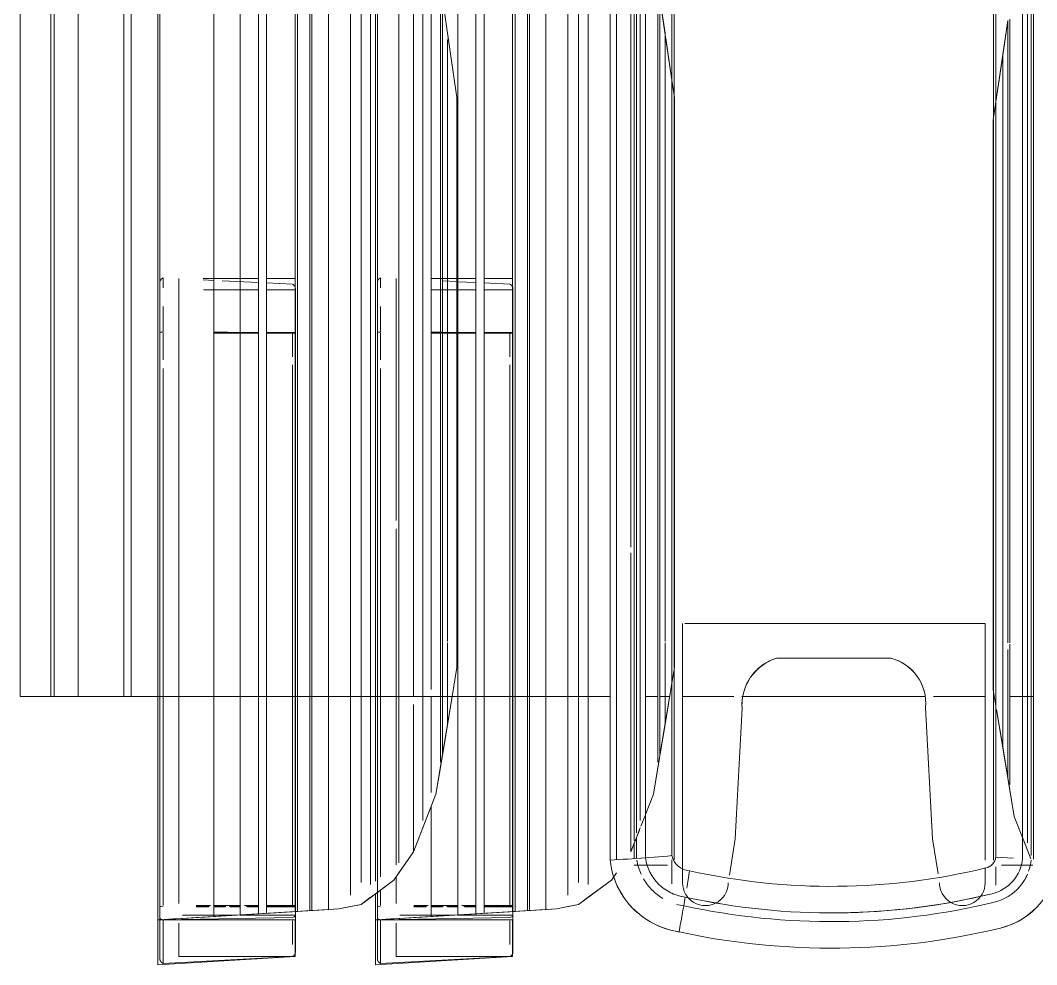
# Model space of a CAD drawing. Header units: inches. Extents: x -1180 to 2011, y -268 to 2143.
# Drawn here: x -1126.274 to -1121.602, y 2001.623 to 2005.963 of the extents above; entities that cross this region are included whole.
import ezdxf

# ---------------------------------------------------------------- set-up
doc = ezdxf.new("R2010")
doc.units = ezdxf.units.IN
doc.header["$MEASUREMENT"] = 0
doc.layers.add('I-FURN', color=30, linetype='Continuous', lineweight=9)

# ---------------------------------------------------------------- blocks, each defined once
blk = doc.blocks.new('HermanMiller_Exclave_EXSB_SmallBoards - Eco Board Writeable Pkg 4-5326758-6TH FLOOR POWER _ SIGNAL')
at = {"layer": 'I-FURN'}
for p, q in [((27.3464, -0.4947), (26.9697, -0.5498)), ((27.3464, -0.4947), (26.9697, -0.5498)), ((27.1543, -0.5228), (27.3464, -0.4947)), ((27.4272, -0.4829), (27.3464, -0.4947)), ((27.4272, -0.4829), (27.3464, -0.4947)), ((27.3464, -0.4947), (27.4272, -0.4829)), ((30.0468, -0.4829), (27.4272, -0.4829)), ((30.0468, -0.4829), (27.4272, -0.4829)), ((27.4272, -0.4829), (30.0468, -0.4829)), ((30.1181, -0.4947), (30.0468, -0.4829)), ((30.1181, -0.4947), (30.0468, -0.4829)), ((30.0468, -0.4829), (30.1181, -0.4947)), ((30.6281, -0.5792), (30.1181, -0.4947)), ((30.4506, -0.5498), (30.1181, -0.4947)), ((30.1181, -0.4947), (30.3084, -0.5262)), ((26.9647, -0.559), (30.4813, -0.559)), ((26.9697, -0.5498), (27.1307, -0.5262)), ((26.9697, -0.5498), (30.4506, -0.5498)), ((27.1307, -0.5262), (29.9269, -0.5262)), ((29.9332, -0.5262), (30.3084, -0.5262)), ((30.3084, -0.5262), (30.5063, -0.559)), ((30.6281, -0.5792), (30.4506, -0.5498)), ((30.5063, -0.559), (30.6281, -0.5792)), ((30.7219, -0.6159), (30.6281, -0.5792)), ((30.7219, -0.6159), (30.6281, -0.5792)), ((30.6281, -0.5792), (30.7219, -0.6159)), ((26.7067, -0.6399), (30.7498, -0.6399)), ((30.7754, -0.6369), (30.7239, -0.6167)), ((30.7754, -0.6369), (30.7239, -0.6167)), ((30.7239, -0.6167), (30.7754, -0.6369)), ((30.7831, -0.6399), (30.8271, -0.6571)), ((30.8937, -0.6832), (30.7939, -0.6441)), ((30.8937, -0.6832), (30.8039, -0.648)), ((26.5803, -0.6832), (29.4926, -0.6832)), ((29.5196, -0.6832), (30.8937, -0.6832)), ((30.8495, -0.6659), (30.8937, -0.6832)), ((26.5295, -0.7495), (30.9309, -0.7495)), ((30.9893, -0.7495), (31.0231, -0.7729)), ((31.1351, -0.9233), (31.0231, -0.7729)), ((31.1351, -0.9233), (31.0231, -0.7729)), ((31.0231, -0.7729), (31.1025, -0.8796)), ((26.5182, -0.8796), (30.1793, -0.8796)), ((30.1793, -0.8796), (31.044, -0.8796)), ((31.1025, -0.8796), (31.1351, -0.9233)), ((26.4583, -0.9233), (30.1793, -0.9233)), ((30.1793, -0.9233), (31.0348, -0.9233)), ((31.1558, -1.0257), (31.1351, -0.9233)), ((31.1558, -1.0257), (31.1351, -0.9233)), ((31.1351, -0.9233), (31.1451, -0.9728)), ((26.3905, -0.9728), (30.1793, -0.9728)), ((30.1793, -0.9728), (31.0933, -0.9728)), ((31.1451, -0.9728), (31.1558, -1.0257)), ((31.2054, -1.8487), (31.1558, -1.0257)), ((31.1599, -1.093), (31.1558, -1.0257)), ((31.1558, -1.0257), (31.1587, -1.0737)), ((26.3169, -1.0737), (30.1793, -1.0737)), ((30.1793, -1.0737), (31.1571, -1.0737)), ((31.1781, -1.3953), (31.1599, -1.093)), ((31.1599, -1.093), (31.1633, -1.15)), ((26.3102, -1.1585), (30.1793, -1.1585)), ((26.3107, -1.15), (30.1793, -1.15)), ((30.1793, -1.15), (31.1633, -1.15)), ((30.1793, -1.1585), (31.1638, -1.1585)), ((31.1633, -1.15), (31.1638, -1.1585)), ((31.1638, -1.1585), (31.1673, -1.2152)), ((30.1793, -1.227), (26.306, -1.227)), ((26.306, -1.227), (30.1793, -1.227)), ((30.1793, -1.2152), (26.3067, -1.2152)), ((28.2584, -1.227), (28.2584, -1.358)), ((28.2584, -1.227), (28.5729, -1.227)), ((28.2664, -1.227), (28.2584, -1.227)), ((28.2902, -1.227), (28.2664, -1.227)), ((28.2847, -1.2394), (28.279, -1.358)), ((28.3284, -1.227), (28.2902, -1.227)), ((28.3432, -1.2264), (28.3105, -1.2264)), ((28.3105, -1.358), (28.3105, -1.227)), ((28.4911, -1.227), (28.4456, -1.227)), ((28.4911, -1.2264), (28.4458, -1.2264)), ((28.5064, -1.358), (28.5069, -1.2394)), ((28.5069, -1.358), (28.5069, -1.227)), ((30.1793, -1.2257), (28.5086, -1.2257)), ((30.1793, -1.2264), (28.509, -1.2264)), ((30.1793, -1.227), (28.509, -1.227)), ((28.509, -1.227), (28.509, -1.358)), ((28.571, -1.2394), (28.509, -1.2394)), ((28.5729, -1.227), (30.1793, -1.227)), ((28.6192, -1.2394), (28.5729, -1.2394)), ((30.1793, -1.2395), (28.6559, -1.2394)), ((31.1673, -1.2152), (30.1793, -1.2152)), ((31.1397, -1.2257), (30.1793, -1.2257)), ((31.1397, -1.2264), (30.1793, -1.2264)), ((31.168, -1.227), (30.1793, -1.227)), ((30.1793, -1.227), (31.168, -1.227)), ((30.1793, -1.227), (31.067, -1.227)), ((31.1397, -1.227), (30.1793, -1.227)), ((31.138, -1.2395), (30.1793, -1.2395)), ((31.067, -1.227), (31.1397, -1.227)), ((31.1402, -1.227), (31.1402, -1.3041)), ((31.1408, -1.2257), (31.1403, -1.2263)), ((31.1413, -1.2263), (31.1408, -1.2257)), ((31.1423, -1.2311), (31.1413, -1.2263)), ((31.1429, -1.2395), (31.1423, -1.2311)), ((31.1457, -1.358), (31.1457, -1.227)), ((31.1673, -1.2152), (31.1992, -1.7453)), ((31.1844, -1.227), (31.1844, -1.4793)), ((31.206, -1.8338), (31.1946, -1.2394)), ((31.2006, -1.2257), (31.21, -1.2257)), ((31.206, -1.358), (31.206, -1.227)), ((31.206, -1.227), (31.206, -1.358)), ((31.2084, -1.227), (31.3752, -1.227)), ((31.2111, -1.2394), (31.2758, -1.2394)), ((31.2127, -1.2264), (31.2754, -1.2264)), ((31.2889, -1.2264), (31.2466, -1.2264)), ((31.254, -1.2257), (31.2621, -1.2257)), ((31.2621, -1.2257), (31.2699, -1.2257)), ((31.2772, -1.2394), (31.3199, -1.2394)), ((31.3473, -1.2264), (31.2889, -1.2264)), ((31.3458, -1.227), (31.3105, -1.227)), ((31.3159, -1.2257), (31.3211, -1.2257)), ((31.3678, -1.227), (31.3458, -1.227)), ((31.3518, -1.2257), (31.3527, -1.2257)), ((31.3527, -1.2257), (31.3531, -1.2257)), ((31.3531, -1.2257), (31.3541, -1.2257)), ((31.3541, -1.2257), (31.3551, -1.2258)), ((31.3752, -1.227), (31.3678, -1.227)), ((31.3715, -1.2339), (31.3722, -1.2347)), ((31.3734, -1.2362), (31.3739, -1.2371)), ((31.412, -1.858), (31.3752, -1.227)), ((31.3752, -1.3994), (31.3752, -1.227)), ((31.4064, -1.8338), (31.3752, -1.2394)), ((31.1402, -1.3041), (31.1402, -1.358)), ((26.2959, -1.3953), (30.1793, -1.3953)), ((28.2691, -1.358), (26.2981, -1.358)), ((28.2559, -1.358), (26.2981, -1.358)), ((26.2981, -1.358), (30.1793, -1.358)), ((30.1793, -1.358), (26.2981, -1.358)), ((26.2981, -1.358), (30.1793, -1.358)), ((28.2584, -1.3953), (28.2584, -1.4793)), ((28.2772, -1.3953), (28.2731, -1.4793)), ((28.3105, -1.4793), (28.3105, -1.3953)), ((28.3997, -1.358), (28.3505, -1.358)), ((28.4729, -1.358), (28.4156, -1.358)), ((28.553, -1.358), (28.4915, -1.358)), ((28.506, -1.4793), (28.5063, -1.3953)), ((28.5069, -1.4793), (28.5069, -1.3953)), ((28.509, -1.3953), (28.509, -1.4793)), ((30.1793, -1.358), (28.5729, -1.358)), ((30.1793, -1.358), (28.5729, -1.358)), ((31.1219, -1.358), (30.1793, -1.358)), ((31.1219, -1.358), (30.1793, -1.358)), ((30.1793, -1.358), (31.1759, -1.358)), ((31.1759, -1.358), (30.1793, -1.358)), ((30.1793, -1.358), (31.1759, -1.358)), ((30.1793, -1.3953), (31.1781, -1.3953)), ((31.1402, -1.3953), (31.1402, -1.4596)), ((31.1439, -1.4514), (31.1436, -1.3953)), ((31.1457, -1.4475), (31.1457, -1.3953)), ((31.1832, -1.4793), (31.1781, -1.3953)), ((31.206, -1.858), (31.206, -1.358)), ((31.206, -1.358), (31.206, -1.7615)), ((31.3752, -1.7615), (31.3752, -1.3994)), ((26.2908, -1.4793), (30.1793, -1.4793)), ((28.2584, -1.4829), (28.2584, -1.601)), ((28.2729, -1.4829), (28.2697, -1.5498)), ((28.3105, -1.601), (28.3105, -1.4829)), ((28.5057, -1.5366), (28.5059, -1.4829)), ((28.5069, -1.601), (28.5069, -1.4829)), ((28.509, -1.4829), (28.509, -1.601)), ((30.1793, -1.4793), (31.1832, -1.4793)), ((31.1443, -1.5288), (31.144, -1.4793)), ((31.1457, -1.5258), (31.1457, -1.4793)), ((31.1905, -1.601), (31.1832, -1.4793)), ((31.1844, -1.5002), (31.1844, -1.601)), ((28.5055, -1.601), (28.5057, -1.5498)), ((31.1446, -1.601), (31.1444, -1.546)), ((31.1457, -1.601), (31.1457, -1.5488)), ((26.9537, -1.601), (30.1471, -1.601)), ((30.1793, -1.601), (30.6209, -1.601)), ((30.6839, -1.601), (31.1905, -1.601)), ((31.1402, -1.6151), (31.1402, -1.6813)), ((31.145, -1.6813), (31.1447, -1.6221)), ((31.1457, -1.6813), (31.1457, -1.6237)), ((31.1844, -1.6011), (31.1844, -1.6813)), ((31.1844, -1.6815), (31.1844, -1.7453)), ((28.2584, -1.7615), (28.2664, -1.7615)), ((28.2691, -1.7615), (28.2584, -1.7615)), ((28.2664, -1.7615), (28.2902, -1.7615)), ((28.3005, -1.7615), (28.2691, -1.7615)), ((28.2902, -1.7615), (28.3284, -1.7615)), ((28.5729, -1.7615), (28.3005, -1.7615)), ((28.4396, -1.7615), (28.4911, -1.7615)), ((28.509, -1.7615), (29.2435, -1.7615)), ((29.3703, -1.7615), (28.5729, -1.7615)), ((29.2762, -1.7615), (29.3703, -1.7615)), ((29.4092, -1.7615), (30.1793, -1.7615)), ((30.1793, -1.7615), (29.4092, -1.7615)), ((30.1793, -1.7615), (30.9536, -1.7615)), ((30.9536, -1.7615), (30.1793, -1.7615)), ((31.0065, -1.7615), (31.1314, -1.7615)), ((31.067, -1.7615), (31.0065, -1.7615)), ((31.1315, -1.7615), (31.067, -1.7615)), ((31.206, -1.7615), (31.206, -1.8338)), ((31.3752, -1.7615), (31.2213, -1.7615)), ((31.3105, -1.7615), (31.3458, -1.7615)), ((31.3458, -1.7615), (31.3678, -1.7615)), ((31.3678, -1.7615), (31.3752, -1.7615)), ((31.2054, -1.8487), (31.2031, -1.8095)), ((26.2686, -1.8487), (30.1793, -1.8487)), ((26.5477, -1.858), (30.1793, -1.858)), ((30.1793, -1.858), (26.5477, -1.858)), ((26.5477, -1.858), (30.1793, -1.858)), ((26.5604, -1.8487), (30.1793, -1.8487)), ((28.3016, -1.8338), (28.2559, -1.8338)), ((28.2802, -1.8487), (28.2766, -1.8487)), ((28.2853, -1.8487), (28.2802, -1.8487)), ((28.2811, -1.8482), (28.3105, -1.8482)), ((28.3036, -1.8482), (28.3707, -1.8482)), ((28.3169, -1.8487), (28.3098, -1.8487)), ((28.509, -1.8482), (28.3105, -1.8482)), ((28.3243, -1.8487), (28.3169, -1.8487)), ((28.3321, -1.8487), (28.3243, -1.8487)), ((28.3403, -1.8487), (28.3321, -1.8487)), ((28.3762, -1.8487), (28.3668, -1.8487)), ((28.5046, -1.8338), (28.3873, -1.8338)), ((28.3873, -1.8482), (28.5066, -1.8482)), ((28.4061, -1.8487), (28.3959, -1.8487)), ((28.4165, -1.8487), (28.4061, -1.8487)), ((28.4491, -1.8487), (28.438, -1.8487)), ((28.4603, -1.8487), (28.4491, -1.8487)), ((28.4716, -1.8487), (28.4603, -1.8487)), ((28.483, -1.8487), (28.4716, -1.8487)), ((28.4946, -1.8487), (28.483, -1.8487)), ((28.5062, -1.8487), (28.4946, -1.8487)), ((28.5062, -1.8487), (30.1793, -1.8487)), ((28.6315, -1.8338), (28.509, -1.8338)), ((30.1793, -1.8483), (28.509, -1.8482)), ((28.509, -1.8482), (30.1793, -1.8482)), ((30.1793, -1.8338), (28.6723, -1.8338)), ((31.009, -1.8338), (30.1793, -1.8338)), ((30.1793, -1.8482), (31.0201, -1.8482)), ((31.0201, -1.8483), (30.1793, -1.8483)), ((30.1793, -1.8487), (31.2054, -1.8487)), ((30.1793, -1.8487), (31.0204, -1.8487)), ((30.1793, -1.8487), (31.0204, -1.8487)), ((30.1793, -1.858), (31.0275, -1.858)), ((31.0275, -1.858), (30.1793, -1.858)), ((30.1793, -1.858), (31.0275, -1.858)), ((31.1402, -1.8338), (31.0684, -1.8338)), ((31.0792, -1.8482), (31.1403, -1.8482)), ((31.1402, -1.8483), (31.0792, -1.8483)), ((31.0796, -1.8487), (31.2054, -1.8487)), ((31.0796, -1.8487), (31.1457, -1.8487)), ((31.0865, -1.858), (31.206, -1.858)), ((31.206, -1.858), (31.0865, -1.858)), ((31.0865, -1.858), (31.206, -1.858)), ((31.1402, -1.8482), (31.2129, -1.8482)), ((31.2131, -1.8482), (31.1432, -1.8482)), ((31.1433, -1.8483), (31.1437, -1.8487)), ((31.1844, -1.8482), (31.1961, -1.8482)), ((31.1978, -1.8487), (31.2087, -1.8487)), ((31.206, -1.8338), (31.4064, -1.8338)), ((31.206, -1.858), (31.412, -1.858)), ((31.208, -1.8482), (31.3792, -1.8482)), ((31.3473, -1.8482), (31.2099, -1.8482)), ((31.2134, -1.8482), (31.3473, -1.8482)), ((31.2706, -1.8338), (31.2137, -1.8338)), ((31.2936, -1.8482), (31.2137, -1.8482)), ((31.4064, -1.8338), (31.3649, -1.8338))]:
    blk.add_line(p, q, dxfattribs=at)
at = {"layer": 'I-FURN', "flags": 128}
for points in [[(28.3051, -1.2257), (28.3094, -1.2257), (28.314, -1.2257), (28.319, -1.2257), (28.3244, -1.2257), (28.3301, -1.2257), (28.3362, -1.2257), (28.3426, -1.2257), (28.3494, -1.2257), (28.3565, -1.2257), (28.3638, -1.2257), (28.3715, -1.2257), (28.3795, -1.2257), (28.3877, -1.2257), (28.3962, -1.2257), (28.405, -1.2257), (28.4139, -1.2257), (28.4231, -1.2257), (28.4325, -1.2257), (28.4421, -1.2257), (28.4518, -1.2257), (28.4618, -1.2257), (28.4718, -1.2257), (28.482, -1.2257), (28.4922, -1.2257), (28.5026, -1.2257), (28.5086, -1.2257)], [(31.1408, -1.2257), (31.151, -1.2257), (31.1612, -1.2257), (31.1713, -1.2257)], [(31.1435, -1.358), (31.1433, -1.3137), (31.1429, -1.2394)], [(31.1713, -1.2257), (31.1812, -1.2257), (31.1909, -1.2257), (31.2006, -1.2257)], [(31.3531, -1.2257), (31.3529, -1.2257), (31.3523, -1.2257), (31.3513, -1.2257), (31.3498, -1.2257), (31.3479, -1.2257), (31.3456, -1.2257), (31.3429, -1.2257), (31.3398, -1.2257), (31.3363, -1.2257), (31.3324, -1.2257), (31.3281, -1.2257), (31.3235, -1.2257), (31.3185, -1.2257), (31.3131, -1.2257), (31.3073, -1.2257), (31.3012, -1.2257), (31.2948, -1.2257), (31.288, -1.2257), (31.2809, -1.2257), (31.2735, -1.2257), (31.2659, -1.2257), (31.2579, -1.2257), (31.2497, -1.2257), (31.2412, -1.2257), (31.2325, -1.2257), (31.2236, -1.2257), (31.2144, -1.2257), (31.205, -1.2257), (31.1955, -1.2257), (31.1866, -1.2257)], [(31.21, -1.2257), (31.2192, -1.2257), (31.2283, -1.2257), (31.2371, -1.2257), (31.2457, -1.2257), (31.254, -1.2257)], [(31.2699, -1.2257), (31.2774, -1.2257), (31.2847, -1.2257), (31.2916, -1.2257), (31.2982, -1.2257), (31.3044, -1.2257)], [(31.3044, -1.2257), (31.3103, -1.2257), (31.3159, -1.2257)], [(31.3211, -1.2257), (31.326, -1.2257), (31.3304, -1.2257), (31.3345, -1.2257), (31.3382, -1.2257), (31.3415, -1.2257), (31.3444, -1.2257), (31.3469, -1.2257), (31.3489, -1.2257), (31.3506, -1.2257), (31.3518, -1.2257)], [(31.3551, -1.2258), (31.3561, -1.2259), (31.3571, -1.226)], [(31.3571, -1.226), (31.358, -1.2262), (31.359, -1.2264), (31.36, -1.2267), (31.3609, -1.227), (31.3618, -1.2273), (31.3628, -1.2277), (31.3637, -1.2281)], [(31.3637, -1.2281), (31.3645, -1.2285), (31.3654, -1.229), (31.3662, -1.2295), (31.3671, -1.23), (31.3679, -1.2306), (31.3687, -1.2312), (31.3694, -1.2318), (31.3701, -1.2325), (31.3708, -1.2332), (31.3715, -1.2339)], [(31.3722, -1.2347), (31.3728, -1.2354), (31.3734, -1.2362)], [(31.3739, -1.2371), (31.3744, -1.2379), (31.3749, -1.2388), (31.3752, -1.2394)], [(31.1402, -1.4793), (31.1402, -1.5373), (31.1402, -1.601)], [(31.2031, -1.8095), (31.2018, -1.7889), (31.1992, -1.7453), (31.1954, -1.6813), (31.1905, -1.601)], [(28.3098, -1.8487), (28.303, -1.8487), (28.2967, -1.8487), (28.2908, -1.8487), (28.2853, -1.8487)], [(28.3668, -1.8487), (28.3577, -1.8487), (28.3488, -1.8487), (28.3403, -1.8487)], [(28.3959, -1.8487), (28.3859, -1.8487), (28.3762, -1.8487)], [(28.438, -1.8487), (28.4272, -1.8487), (28.4165, -1.8487)], [(31.1437, -1.8487), (31.1443, -1.8479), (31.1451, -1.8428), (31.1457, -1.8338)], [(31.1636, -1.8487), (31.1522, -1.8487), (31.1437, -1.8487)], [(31.1861, -1.8487), (31.1749, -1.8487), (31.1636, -1.8487)], [(31.208, -1.8487), (31.1971, -1.8487), (31.1861, -1.8487)], [(31.384, -1.8487), (31.3838, -1.8487), (31.3831, -1.8487), (31.3819, -1.8487), (31.3803, -1.8487), (31.3782, -1.8487), (31.3756, -1.8487), (31.3726, -1.8487), (31.3692, -1.8487), (31.3653, -1.8487), (31.3609, -1.8487), (31.3561, -1.8487), (31.3509, -1.8487), (31.3453, -1.8487), (31.3393, -1.8487), (31.3328, -1.8487), (31.326, -1.8487), (31.3188, -1.8487), (31.3113, -1.8487), (31.3034, -1.8487), (31.2951, -1.8487), (31.2866, -1.8487), (31.2777, -1.8487), (31.2685, -1.8487), (31.259, -1.8487), (31.2493, -1.8487), (31.2393, -1.8487), (31.2291, -1.8487), (31.2186, -1.8487), (31.208, -1.8487)], [(31.2087, -1.8487), (31.2193, -1.8487), (31.2298, -1.8487), (31.24, -1.8487), (31.25, -1.8487), (31.2597, -1.8487), (31.2691, -1.8487), (31.2783, -1.8487), (31.2872, -1.8487), (31.2957, -1.8487), (31.3039, -1.8487), (31.3118, -1.8487), (31.3194, -1.8487), (31.3265, -1.8487), (31.3333, -1.8487), (31.3397, -1.8487), (31.3457, -1.8487), (31.3513, -1.8487), (31.3565, -1.8487), (31.3612, -1.8487), (31.3656, -1.8487), (31.3694, -1.8487), (31.3729, -1.8487), (31.3759, -1.8487), (31.3784, -1.8487), (31.3804, -1.8487), (31.382, -1.8487), (31.3832, -1.8487), (31.3838, -1.8487), (31.384, -1.8487)], [(31.4056, -1.8355), (31.4051, -1.8364), (31.4046, -1.8372), (31.4041, -1.838), (31.4036, -1.8388), (31.403, -1.8396), (31.4024, -1.8403), (31.4017, -1.8411), (31.401, -1.8418), (31.4003, -1.8424), (31.3996, -1.8431), (31.3989, -1.8437), (31.3981, -1.8442), (31.3973, -1.8448), (31.3965, -1.8453), (31.3956, -1.8458), (31.3948, -1.8462), (31.3939, -1.8466), (31.393, -1.847), (31.3921, -1.8474), (31.3912, -1.8477), (31.3903, -1.8479), (31.3893, -1.8482), (31.3884, -1.8483), (31.3874, -1.8485), (31.3865, -1.8486), (31.3855, -1.8487), (31.3845, -1.8487), (31.384, -1.8487)], [(31.4064, -1.8338), (31.406, -1.8347), (31.4056, -1.8355)]]:
    blk.add_lwpolyline(points, dxfattribs=at)
at = {"layer": 'I-FURN'}
for centre, major_axis, ratio, start_param, end_param in [((28.3051, -1.2504), (0, 0.0247), 0.923615, 0.436332, 1.110006), ((28.3051, -1.2504), (0, 0.0247), 0.923615, 0.211774, 0.436332), ((28.3051, -1.2504), (0, 0.0247), 0.923615, 6.045844, 6.49496), ((31.1866, -1.2504), (0, 0.0247), 0.36523, 6.071411, 6.520527), ((31.1866, -1.2504), (0, 0.0247), 0.36523, 5.622295, 6.071411), ((31.1866, -1.2504), (0, 0.0247), 0.36523, 5.173179, 5.622295), ((28.2766, -1.8246), (0, 0.0242), 0.923615, 1.961664, 2.192076), ((28.2766, -1.8246), (0, 0.0242), 0.923615, 2.192076, 3.113725), ((28.2766, -1.8246), (0, 0.0242), 0.923615, 3.113725, 3.344137), ((31.1978, -1.8246), (0, 0.0242), 0.36523, 2.939048, 3.16946), ((31.1978, -1.8246), (0, 0.0242), 0.36523, 3.16946, 3.630285), ((31.1978, -1.8246), (0, 0.0242), 0.36523, 3.630285, 3.860697), ((31.1978, -1.8246), (0, 0.0242), 0.36523, 3.860697, 4.321522)]:
    blk.add_ellipse(centre, major_axis=major_axis, ratio=ratio, start_param=start_param, end_param=end_param, dxfattribs=at)
for points in [[(28.5069, -1.2394), (28.507, -1.2361), (28.5072, -1.2331), (28.5074, -1.2309)], [(28.5074, -1.2309), (28.5076, -1.2286), (28.5079, -1.2266), (28.5082, -1.2262)], [(28.5082, -1.2262), (28.5084, -1.2255), (28.5087, -1.2255), (28.509, -1.2264)], [(28.5051, -1.8427), (28.5049, -1.8403), (28.5047, -1.8372), (28.5046, -1.8338)], [(28.5058, -1.8479), (28.5055, -1.847), (28.5053, -1.8454), (28.5051, -1.8427)], [(28.5066, -1.8482), (28.5063, -1.849), (28.506, -1.8489), (28.5058, -1.8479)]]:
    blk.add_open_spline(points, degree=3, dxfattribs=at)
blk = doc.blocks.new('HermanMiller_Exclave_EXSB_SmallBoards - Eco Board Writeable Pkg 4-V26-6TH FLOOR POWER _ SIGNAL')
at = {"layer": 'I-FURN'}
for p, q in [((27.4272, -0.4829), (26.9697, -0.5498)), ((27.4272, -0.4829), (26.9697, -0.5498)), ((27.1307, -0.5262), (27.4272, -0.4829)), ((30.0468, -0.4829), (27.4272, -0.4829)), ((30.0468, -0.4829), (27.4272, -0.4829)), ((27.4272, -0.4829), (30.0468, -0.4829)), ((30.1793, -0.5048), (30.0468, -0.4829)), ((30.1793, -0.5048), (30.0468, -0.4829)), ((30.0468, -0.4829), (30.1793, -0.5048)), ((30.6281, -0.5792), (30.1793, -0.5048)), ((30.4506, -0.5498), (30.1793, -0.5048)), ((30.1793, -0.5048), (30.3084, -0.5262)), ((26.9647, -0.559), (30.1793, -0.559)), ((26.9697, -0.5498), (27.1307, -0.5262)), ((26.9697, -0.5498), (30.1793, -0.5498)), ((27.1607, -0.5262), (29.9269, -0.5262)), ((29.9332, -0.5262), (30.1793, -0.5262)), ((30.1793, -0.5262), (30.3084, -0.5262)), ((30.1793, -0.5498), (30.4506, -0.5498)), ((30.1827, -0.559), (30.4813, -0.559)), ((30.3084, -0.5262), (30.5063, -0.559)), ((30.6281, -0.5792), (30.4506, -0.5498)), ((30.5063, -0.559), (30.6281, -0.5792)), ((30.8937, -0.6832), (30.6281, -0.5792)), ((30.8937, -0.6832), (30.6281, -0.5792)), ((30.6281, -0.5792), (30.7831, -0.6399)), ((26.8463, -0.6399), (30.1793, -0.6399)), ((30.18, -0.6399), (30.7498, -0.6399)), ((30.7831, -0.6399), (30.8937, -0.6832)), ((26.7264, -0.6832), (30.1793, -0.6832)), ((30.2168, -0.6832), (30.8937, -0.6832)), ((31.0231, -0.7729), (30.8937, -0.6832)), ((31.0231, -0.7729), (30.8937, -0.6832)), ((30.8937, -0.6832), (30.9893, -0.7495)), ((26.543, -0.7495), (30.1793, -0.7495)), ((30.1793, -0.7495), (30.9445, -0.7495)), ((30.9893, -0.7495), (31.0231, -0.7729)), ((31.1351, -0.9233), (31.0231, -0.7729)), ((31.0796, -0.8487), (31.0231, -0.7729)), ((31.0231, -0.7729), (31.0796, -0.8487)), ((26.5182, -0.8796), (30.1793, -0.8796)), ((30.1793, -0.8796), (31.044, -0.8796)), ((31.1351, -0.9233), (31.0796, -0.8487)), ((31.1025, -0.8796), (31.1351, -0.9233)), ((26.4583, -0.9233), (30.1793, -0.9233)), ((30.1793, -0.9233), (31.0348, -0.9233)), ((31.1558, -1.0257), (31.1351, -0.9233)), ((31.1558, -1.0257), (31.1351, -0.9233)), ((31.1351, -0.9233), (31.1451, -0.9728)), ((26.3905, -0.9728), (30.1793, -0.9728)), ((30.1793, -0.9728), (31.0933, -0.9728)), ((31.1451, -0.9728), (31.1558, -1.0257)), ((31.2054, -1.8487), (31.1558, -1.0257)), ((31.1599, -1.093), (31.1558, -1.0257)), ((31.1558, -1.0257), (31.1587, -1.0737)), ((26.3169, -1.0737), (30.1793, -1.0737)), ((30.1793, -1.0737), (31.1571, -1.0737)), ((31.1781, -1.3953), (31.1599, -1.093)), ((31.1599, -1.093), (31.1633, -1.15)), ((26.3102, -1.1585), (30.1793, -1.1585)), ((26.3107, -1.15), (30.1793, -1.15)), ((30.1793, -1.15), (31.1633, -1.15)), ((30.1793, -1.1585), (31.1638, -1.1585)), ((31.1633, -1.15), (31.1638, -1.1585)), ((31.1638, -1.1585), (31.1673, -1.2152)), ((30.1793, -1.227), (26.306, -1.227)), ((26.306, -1.227), (30.1793, -1.227)), ((30.1793, -1.2152), (26.3067, -1.2152)), ((28.2584, -1.227), (28.2584, -1.358)), ((28.2584, -1.227), (28.5729, -1.227)), ((28.2664, -1.227), (28.2584, -1.227)), ((28.2902, -1.227), (28.2664, -1.227)), ((28.2847, -1.2394), (28.279, -1.358)), ((28.3284, -1.227), (28.2902, -1.227)), ((28.3051, -1.2257), (28.3094, -1.2257)), ((28.3432, -1.2264), (28.3105, -1.2264)), ((28.3105, -1.358), (28.3105, -1.227)), ((28.3426, -1.2257), (28.3494, -1.2257)), ((28.3494, -1.2257), (28.3565, -1.2257)), ((28.3565, -1.2257), (28.3638, -1.2257)), ((28.3638, -1.2257), (28.3715, -1.2257)), ((28.3715, -1.2257), (28.3795, -1.2257)), ((28.4911, -1.227), (28.4456, -1.227)), ((28.4911, -1.2264), (28.4458, -1.2264)), ((28.5064, -1.358), (28.5069, -1.2394)), ((28.5069, -1.358), (28.5069, -1.227)), ((30.1793, -1.2257), (28.5086, -1.2257)), ((30.1793, -1.2264), (28.509, -1.2264)), ((30.1793, -1.227), (28.509, -1.227)), ((28.509, -1.227), (28.509, -1.358)), ((28.571, -1.2394), (28.509, -1.2394)), ((28.5729, -1.227), (30.1793, -1.227)), ((28.6192, -1.2394), (28.5729, -1.2394)), ((30.1793, -1.2395), (28.6559, -1.2394)), ((31.1673, -1.2152), (30.1793, -1.2152)), ((31.1397, -1.2257), (30.1793, -1.2257)), ((31.1397, -1.2264), (30.1793, -1.2264)), ((31.168, -1.227), (30.1793, -1.227)), ((30.1793, -1.227), (31.168, -1.227)), ((30.1793, -1.227), (31.067, -1.227)), ((31.1397, -1.227), (30.1793, -1.227)), ((31.138, -1.2395), (30.1793, -1.2395)), ((31.067, -1.227), (31.1397, -1.227)), ((31.1402, -1.227), (31.1402, -1.3041)), ((31.1408, -1.2257), (31.1403, -1.2263)), ((31.1413, -1.2263), (31.1408, -1.2257)), ((31.1423, -1.2311), (31.1413, -1.2263)), ((31.1429, -1.2395), (31.1423, -1.2311)), ((31.1457, -1.358), (31.1457, -1.227)), ((31.1673, -1.2152), (31.1992, -1.7453)), ((31.1844, -1.227), (31.1844, -1.4793)), ((31.206, -1.8338), (31.1946, -1.2394)), ((31.2006, -1.2257), (31.21, -1.2257)), ((31.206, -1.358), (31.206, -1.227)), ((31.206, -1.227), (31.206, -1.358)), ((31.2084, -1.227), (31.3752, -1.227)), ((31.21, -1.2257), (31.2192, -1.2257)), ((31.2111, -1.2394), (31.2758, -1.2394)), ((31.2127, -1.2264), (31.2754, -1.2264)), ((31.2192, -1.2257), (31.2283, -1.2257)), ((31.2889, -1.2264), (31.2466, -1.2264)), ((31.2621, -1.2257), (31.2699, -1.2257)), ((31.2772, -1.2394), (31.3199, -1.2394)), ((31.3473, -1.2264), (31.2889, -1.2264)), ((31.3103, -1.2257), (31.3159, -1.2257)), ((31.3458, -1.227), (31.3105, -1.227)), ((31.3159, -1.2257), (31.3211, -1.2257)), ((31.3211, -1.2257), (31.326, -1.2257)), ((31.3678, -1.227), (31.3458, -1.227)), ((31.3518, -1.2257), (31.3527, -1.2257)), ((31.3527, -1.2257), (31.3531, -1.2257)), ((31.3752, -1.227), (31.3678, -1.227)), ((31.3708, -1.2332), (31.3715, -1.2339)), ((31.3715, -1.2339), (31.3722, -1.2347)), ((31.3722, -1.2347), (31.3728, -1.2354)), ((31.3739, -1.2371), (31.3744, -1.2379)), ((31.3744, -1.2379), (31.3749, -1.2388)), ((31.3749, -1.2388), (31.3752, -1.2394)), ((31.412, -1.858), (31.3752, -1.227)), ((31.3752, -1.3994), (31.3752, -1.227)), ((31.4064, -1.8338), (31.3752, -1.2394)), ((31.1402, -1.3041), (31.1402, -1.358)), ((26.2959, -1.3953), (30.1793, -1.3953)), ((28.2691, -1.358), (26.2981, -1.358)), ((28.2559, -1.358), (26.2981, -1.358)), ((26.2981, -1.358), (30.1793, -1.358)), ((30.1793, -1.358), (26.2981, -1.358)), ((26.2981, -1.358), (30.1793, -1.358)), ((28.2584, -1.3953), (28.2584, -1.649)), ((28.2772, -1.3953), (28.2691, -1.5618)), ((28.3105, -1.6481), (28.3105, -1.3953)), ((28.3997, -1.358), (28.3505, -1.358)), ((28.4729, -1.358), (28.4156, -1.358)), ((28.553, -1.358), (28.4915, -1.358)), ((28.5069, -1.601), (28.5069, -1.3953)), ((28.509, -1.3953), (28.509, -1.601)), ((30.1793, -1.358), (28.5729, -1.358)), ((30.1793, -1.358), (28.5729, -1.358)), ((31.1219, -1.358), (30.1793, -1.358)), ((31.1219, -1.358), (30.1793, -1.358)), ((30.1793, -1.358), (31.1759, -1.358)), ((31.1759, -1.358), (30.1793, -1.358)), ((30.1793, -1.358), (31.1759, -1.358)), ((30.1793, -1.3953), (31.1781, -1.3953)), ((31.1402, -1.3953), (31.1402, -1.4596)), ((31.1439, -1.4514), (31.1436, -1.3953)), ((31.1457, -1.4475), (31.1457, -1.3953)), ((31.1832, -1.4793), (31.1781, -1.3953)), ((31.206, -1.858), (31.206, -1.358)), ((31.206, -1.358), (31.206, -1.7615)), ((31.3752, -1.7615), (31.3752, -1.3994)), ((26.2908, -1.4793), (30.1793, -1.4793)), ((30.1793, -1.4793), (31.1832, -1.4793)), ((31.1443, -1.5288), (31.144, -1.4793)), ((31.1457, -1.5258), (31.1457, -1.4793)), ((31.1905, -1.601), (31.1832, -1.4793)), ((31.1844, -1.5002), (31.1844, -1.601)), ((31.1446, -1.601), (31.1444, -1.546)), ((31.1457, -1.601), (31.1457, -1.5488)), ((26.2835, -1.601), (30.1793, -1.601)), ((28.2672, -1.601), (28.2649, -1.6489)), ((30.1793, -1.601), (31.1905, -1.601)), ((31.1402, -1.6151), (31.1402, -1.6813)), ((31.145, -1.6813), (31.1447, -1.6221)), ((31.1457, -1.6813), (31.1457, -1.6237)), ((31.1844, -1.6011), (31.1844, -1.6813)), ((31.1844, -1.6815), (31.1844, -1.7453)), ((28.2584, -1.7615), (28.2664, -1.7615)), ((28.5729, -1.7615), (28.2584, -1.7615)), ((28.2664, -1.7615), (28.2902, -1.7615)), ((28.2902, -1.7615), (28.3284, -1.7615)), ((28.4396, -1.7615), (28.4911, -1.7615)), ((28.509, -1.7615), (30.1793, -1.7615)), ((30.1793, -1.7615), (28.5729, -1.7615)), ((30.1793, -1.7615), (31.1314, -1.7615)), ((31.067, -1.7615), (30.1793, -1.7615)), ((31.1315, -1.7615), (31.067, -1.7615)), ((31.206, -1.7615), (31.206, -1.8338)), ((31.3752, -1.7615), (31.2213, -1.7615)), ((31.3105, -1.7615), (31.3458, -1.7615)), ((31.3458, -1.7615), (31.3678, -1.7615)), ((31.3678, -1.7615), (31.3752, -1.7615)), ((31.2054, -1.8487), (31.2031, -1.8095)), ((1.3349, -1.858), (30.1793, -1.858)), ((30.1793, -1.858), (1.3349, -1.858)), ((1.3349, -1.858), (30.1793, -1.858)), ((26.2686, -1.8487), (30.1793, -1.8487)), ((26.2686, -1.8487), (30.1793, -1.8487)), ((28.3016, -1.8338), (28.2559, -1.8338)), ((28.2811, -1.8482), (28.3105, -1.8482)), ((28.3036, -1.8482), (28.3707, -1.8482)), ((28.509, -1.8482), (28.3105, -1.8482)), ((28.5046, -1.8338), (28.3873, -1.8338)), ((28.3873, -1.8482), (28.5066, -1.8482)), ((28.5062, -1.8487), (28.4946, -1.8487)), ((28.5062, -1.8487), (30.1793, -1.8487)), ((28.6315, -1.8338), (28.509, -1.8338)), ((30.1793, -1.8483), (28.509, -1.8482)), ((28.509, -1.8482), (30.1793, -1.8482)), ((30.1793, -1.8338), (28.6723, -1.8338)), ((31.1402, -1.8338), (30.1793, -1.8338)), ((30.1793, -1.8482), (31.1403, -1.8482)), ((31.1402, -1.8483), (30.1793, -1.8483)), ((30.1793, -1.8487), (31.2054, -1.8487)), ((30.1793, -1.8487), (31.2054, -1.8487)), ((30.1793, -1.8487), (31.1457, -1.8487)), ((30.1793, -1.858), (31.206, -1.858)), ((31.206, -1.858), (30.1793, -1.858)), ((30.1793, -1.858), (31.206, -1.858)), ((31.1402, -1.8482), (31.2129, -1.8482)), ((31.2131, -1.8482), (31.1432, -1.8482)), ((31.1433, -1.8483), (31.1437, -1.8487)), ((31.1844, -1.8482), (31.1961, -1.8482)), ((31.1978, -1.8487), (31.2087, -1.8487)), ((31.206, -1.8338), (31.4064, -1.8338)), ((31.206, -1.858), (31.412, -1.858)), ((31.208, -1.8482), (31.3792, -1.8482)), ((31.3473, -1.8482), (31.2099, -1.8482)), ((31.2134, -1.8482), (31.3473, -1.8482)), ((31.2706, -1.8338), (31.2137, -1.8338)), ((31.2936, -1.8482), (31.2137, -1.8482)), ((31.4064, -1.8338), (31.3649, -1.8338)), ((31.406, -1.8347), (31.4056, -1.8355)), ((31.4064, -1.8338), (31.406, -1.8347))]:
    blk.add_line(p, q, dxfattribs=at)
at = {"layer": 'I-FURN', "flags": 128}
for points in [[(28.3094, -1.2257), (28.314, -1.2257), (28.319, -1.2257), (28.3244, -1.2257), (28.3301, -1.2257), (28.3362, -1.2257), (28.3426, -1.2257)], [(28.3795, -1.2257), (28.3877, -1.2257), (28.3962, -1.2257), (28.405, -1.2257)], [(28.405, -1.2257), (28.4139, -1.2257), (28.4231, -1.2257), (28.4325, -1.2257)], [(28.4325, -1.2257), (28.4421, -1.2257), (28.4518, -1.2257), (28.4618, -1.2257), (28.4718, -1.2257), (28.482, -1.2257), (28.4922, -1.2257)], [(28.4922, -1.2257), (28.5026, -1.2257), (28.5086, -1.2257)], [(31.1408, -1.2257), (31.151, -1.2257), (31.1612, -1.2257), (31.1713, -1.2257)], [(31.1435, -1.358), (31.1433, -1.3137), (31.1429, -1.2394)], [(31.1713, -1.2257), (31.1812, -1.2257), (31.1909, -1.2257), (31.2006, -1.2257)], [(31.3531, -1.2257), (31.3529, -1.2257), (31.3523, -1.2257), (31.3513, -1.2257), (31.3498, -1.2257), (31.3479, -1.2257), (31.3456, -1.2257), (31.3429, -1.2257), (31.3398, -1.2257), (31.3363, -1.2257), (31.3324, -1.2257), (31.3281, -1.2257), (31.3235, -1.2257), (31.3185, -1.2257), (31.3131, -1.2257), (31.3073, -1.2257), (31.3012, -1.2257), (31.2948, -1.2257), (31.288, -1.2257), (31.2809, -1.2257), (31.2735, -1.2257), (31.2659, -1.2257), (31.2579, -1.2257), (31.2497, -1.2257), (31.2412, -1.2257), (31.2325, -1.2257), (31.2236, -1.2257), (31.2144, -1.2257), (31.205, -1.2257), (31.1955, -1.2257), (31.1866, -1.2257)], [(31.2283, -1.2257), (31.2371, -1.2257), (31.2457, -1.2257), (31.254, -1.2257), (31.2621, -1.2257)], [(31.2699, -1.2257), (31.2774, -1.2257), (31.2847, -1.2257), (31.2916, -1.2257), (31.2982, -1.2257), (31.3044, -1.2257), (31.3103, -1.2257)], [(31.326, -1.2257), (31.3304, -1.2257), (31.3345, -1.2257), (31.3382, -1.2257), (31.3415, -1.2257), (31.3444, -1.2257), (31.3469, -1.2257), (31.3489, -1.2257), (31.3506, -1.2257), (31.3518, -1.2257)], [(31.3531, -1.2257), (31.3541, -1.2257), (31.3551, -1.2258), (31.3561, -1.2259), (31.3571, -1.226)], [(31.3571, -1.226), (31.358, -1.2262), (31.359, -1.2264), (31.36, -1.2267)], [(31.36, -1.2267), (31.3609, -1.227), (31.3618, -1.2273), (31.3628, -1.2277), (31.3637, -1.2281)], [(31.3637, -1.2281), (31.3645, -1.2285), (31.3654, -1.229), (31.3662, -1.2295), (31.3671, -1.23), (31.3679, -1.2306), (31.3687, -1.2312), (31.3694, -1.2318), (31.3701, -1.2325), (31.3708, -1.2332)], [(31.3728, -1.2354), (31.3734, -1.2362), (31.3739, -1.2371)], [(28.5055, -1.601), (28.5057, -1.5366), (28.5063, -1.3953)], [(31.1402, -1.4793), (31.1402, -1.5373), (31.1402, -1.601)], [(31.2031, -1.8095), (31.2018, -1.7889), (31.1992, -1.7453), (31.1954, -1.6813), (31.1905, -1.601)], [(28.2908, -1.8487), (28.2853, -1.8487), (28.2802, -1.8487), (28.2766, -1.8487)], [(28.3403, -1.8487), (28.3321, -1.8487), (28.3243, -1.8487), (28.3169, -1.8487), (28.3098, -1.8487), (28.303, -1.8487), (28.2967, -1.8487), (28.2908, -1.8487)], [(28.3577, -1.8487), (28.3488, -1.8487), (28.3403, -1.8487)], [(28.4272, -1.8487), (28.4165, -1.8487), (28.4061, -1.8487), (28.3959, -1.8487), (28.3859, -1.8487), (28.3762, -1.8487), (28.3668, -1.8487), (28.3577, -1.8487)], [(28.4946, -1.8487), (28.483, -1.8487), (28.4716, -1.8487), (28.4603, -1.8487), (28.4491, -1.8487), (28.438, -1.8487), (28.4272, -1.8487)], [(31.1437, -1.8487), (31.1443, -1.8479), (31.1451, -1.8428), (31.1457, -1.8338)], [(31.1861, -1.8487), (31.1749, -1.8487), (31.1636, -1.8487), (31.1522, -1.8487), (31.1437, -1.8487)], [(31.208, -1.8487), (31.1971, -1.8487), (31.1861, -1.8487)], [(31.384, -1.8487), (31.3838, -1.8487), (31.3831, -1.8487), (31.3819, -1.8487), (31.3803, -1.8487), (31.3782, -1.8487), (31.3756, -1.8487), (31.3726, -1.8487), (31.3692, -1.8487), (31.3653, -1.8487), (31.3609, -1.8487), (31.3561, -1.8487), (31.3509, -1.8487), (31.3453, -1.8487), (31.3393, -1.8487), (31.3328, -1.8487), (31.326, -1.8487), (31.3188, -1.8487), (31.3113, -1.8487), (31.3034, -1.8487), (31.2951, -1.8487), (31.2866, -1.8487), (31.2777, -1.8487), (31.2685, -1.8487), (31.259, -1.8487), (31.2493, -1.8487), (31.2393, -1.8487), (31.2291, -1.8487), (31.2186, -1.8487), (31.208, -1.8487)], [(31.2087, -1.8487), (31.2193, -1.8487), (31.2298, -1.8487), (31.24, -1.8487), (31.25, -1.8487), (31.2597, -1.8487), (31.2691, -1.8487), (31.2783, -1.8487), (31.2872, -1.8487), (31.2957, -1.8487), (31.3039, -1.8487), (31.3118, -1.8487), (31.3194, -1.8487), (31.3265, -1.8487), (31.3333, -1.8487), (31.3397, -1.8487), (31.3457, -1.8487), (31.3513, -1.8487), (31.3565, -1.8487), (31.3612, -1.8487), (31.3656, -1.8487), (31.3694, -1.8487), (31.3729, -1.8487), (31.3759, -1.8487), (31.3784, -1.8487), (31.3804, -1.8487), (31.382, -1.8487), (31.3832, -1.8487), (31.3838, -1.8487), (31.384, -1.8487)], [(31.4056, -1.8355), (31.4051, -1.8364), (31.4046, -1.8372), (31.4041, -1.838), (31.4036, -1.8388), (31.403, -1.8396), (31.4024, -1.8403), (31.4017, -1.8411), (31.401, -1.8418), (31.4003, -1.8424), (31.3996, -1.8431), (31.3989, -1.8437), (31.3981, -1.8442), (31.3973, -1.8448), (31.3965, -1.8453), (31.3956, -1.8458), (31.3948, -1.8462), (31.3939, -1.8466), (31.393, -1.847), (31.3921, -1.8474), (31.3912, -1.8477), (31.3903, -1.8479), (31.3893, -1.8482), (31.3884, -1.8483), (31.3874, -1.8485), (31.3865, -1.8486), (31.3855, -1.8487), (31.3845, -1.8487), (31.384, -1.8487)]]:
    blk.add_lwpolyline(points, dxfattribs=at)
at = {"layer": 'I-FURN'}
for centre, major_axis, ratio, start_param, end_param in [((28.3051, -1.2504), (0, 0.0247), 0.923615, 0.436332, 1.110006), ((28.3051, -1.2504), (0, 0.0247), 0.923615, 0.211774, 0.436332), ((28.3051, -1.2504), (0, 0.0247), 0.923615, 0, 0.211774), ((28.3051, -1.2504), (0, 0.0247), 0.923615, 6.270402, 6.283185), ((28.3051, -1.2504), (0, 0.0247), 0.923615, 6.045844, 6.270402), ((31.1866, -1.2504), (0, 0.0247), 0.36523, 6.071411, 6.520527), ((31.1866, -1.2504), (0, 0.0247), 0.36523, 5.846853, 6.071411), ((31.1866, -1.2504), (0, 0.0247), 0.36523, 5.622295, 5.846853), ((31.1866, -1.2504), (0, 0.0247), 0.36523, 5.173179, 5.622295), ((28.2766, -1.8246), (0, 0.0242), 0.923615, 1.961664, 3.344137), ((31.1978, -1.8246), (0, 0.0242), 0.36523, 2.939048, 3.630285), ((31.1978, -1.8246), (0, 0.0242), 0.36523, 3.630285, 3.860697), ((31.1978, -1.8246), (0, 0.0242), 0.36523, 3.860697, 4.321522)]:
    blk.add_ellipse(centre, major_axis=major_axis, ratio=ratio, start_param=start_param, end_param=end_param, dxfattribs=at)
for points in [[(28.5069, -1.2394), (28.507, -1.2361), (28.5074, -1.2302), (28.5079, -1.227), (28.5082, -1.2262)], [(28.5082, -1.2262), (28.5084, -1.2255), (28.5087, -1.2255), (28.509, -1.2264)], [(28.5058, -1.8479), (28.5055, -1.847), (28.505, -1.8434), (28.5047, -1.8372), (28.5046, -1.8338)], [(28.5066, -1.8482), (28.5063, -1.849), (28.506, -1.8489), (28.5058, -1.8479)]]:
    blk.add_open_spline(points, degree=3, dxfattribs=at)
blk = doc.blocks.new('HermanMiller_Exclave_EXSB_SmallBoards - White Board Pkg 1-V27-6TH FLOOR POWER _ SIGNAL')
at = {"layer": 'I-FURN'}
for p, q in [((1.2749, -0.4978), (0.7839, -0.5792)), ((1.2749, -0.4978), (0.9614, -0.5498)), ((1.2749, -0.4978), (1.1036, -0.5262)), ((1.3652, -0.4829), (1.2913, -0.4951)), ((1.3652, -0.4829), (1.2913, -0.4951)), ((1.3652, -0.4829), (1.2913, -0.4951)), ((3.9848, -0.4829), (1.3652, -0.4829)), ((3.9848, -0.4829), (1.3652, -0.4829)), ((3.9848, -0.4829), (1.3652, -0.4829)), ((4.0685, -0.4951), (3.9848, -0.4829)), ((4.0685, -0.4951), (3.9848, -0.4829)), ((4.0685, -0.4951), (3.9848, -0.4829)), ((4.4423, -0.5498), (4.0685, -0.4951)), ((4.4423, -0.5498), (4.0685, -0.4951)), ((4.2813, -0.5262), (4.0685, -0.4951)), ((0.9614, -0.5498), (0.7839, -0.5792)), ((0.9057, -0.559), (0.7839, -0.5792)), ((1.1036, -0.5262), (0.9057, -0.559)), ((0.9307, -0.559), (1.5759, -0.559)), ((0.9614, -0.5498), (1.5503, -0.5498)), ((1.1036, -0.5262), (4.2813, -0.5262)), ((1.5811, -0.5498), (4.4423, -0.5498)), ((1.5811, -0.559), (4.4473, -0.559)), ((4.4423, -0.5498), (4.2813, -0.5262)), ((0.7839, -0.5792), (0.687, -0.6171)), ((0.7839, -0.5792), (0.687, -0.6171)), ((0.7839, -0.5792), (0.687, -0.6171)), ((0.6867, -0.6173), (0.588, -0.6559)), ((0.6867, -0.6173), (0.588, -0.6559)), ((0.6867, -0.6173), (0.6289, -0.6399)), ((0.6622, -0.6399), (4.7053, -0.6399))]:
    blk.add_line(p, q, dxfattribs=at)
blk = doc.blocks.new('HermanMiller_Exclave_EXSC_SmallMobileCartMagneticWhiteboard - Mobile Cart-5326770-6TH FLOOR POWER _ SIGNAL')
at = {"layer": 'I-FURN'}
for p, q in [((14.4222, 3.7402), (-14.4222, 3.7402)), ((-14.4222, 3.7402), (-14.4222, 1.0289)), ((-14.4222, 3.5839), (-14.4222, 3.7402)), ((-14.4222, 3.7402), (-14.4222, 3.5996)), ((-14.4222, 3.7402), (-4.8146, 3.7402)), ((-14.4222, 3.7402), (-4.8146, 3.7402)), ((-14.4222, 3.5996), (14.4222, 3.5996)), ((-14.4222, 3.4736), (-14.4222, 3.5839)), ((-14.4222, 3.5839), (-14.4222, 3.2635)), ((-14.4222, 3.5839), (14.4222, 3.5839)), ((-14.4222, 3.5839), (14.4222, 3.5839)), ((-14.4222, 3.2301), (-14.4222, 3.4736)), ((-14.4222, 3.4736), (14.4222, 3.4736)), ((-14.4222, 3.2635), (14.4222, 3.2635)), ((-14.4222, 3.2301), (14.4222, 3.2301)), ((-14.4222, 3.108), (-14.4222, 3.2301)), ((-14.4222, 3.2301), (-14.4222, 3.108)), ((-14.4222, 3.2301), (-8.997, 3.2301)), ((-14.4222, 2.9502), (-14.4222, 2.9953)), ((-14.4222, 2.9953), (-14.4222, 2.9502)), ((-14.4222, 2.6738), (-14.4222, 2.851)), ((-14.4222, 2.851), (-14.4222, 2.6738)), ((-14.4222, 2.477), (-14.4222, 2.5751)), ((-14.4222, 2.5751), (-14.4222, 2.477)), ((-14.4222, 2.343), (-14.4222, 2.4764)), ((-14.4222, 2.4764), (-14.4222, 2.343)), ((-14.4222, 2.1733), (-14.4222, 2.3084)), ((-14.4222, 2.3084), (-14.4222, 2.1733)), ((-14.4222, 2.108), (-14.4222, 2.1731)), ((-14.4222, 2.1731), (-14.4222, 2.108)), ((-14.4222, 1.7548), (-14.4222, 1.7998)), ((-14.4222, 1.7998), (-14.4222, 1.7548)), ((-14.4222, 1.6738), (-14.4222, 1.7293)), ((-14.4222, 1.7293), (-14.4222, 1.6738)), ((-14.4222, 1.477), (-14.4222, 1.5751)), ((-14.4222, 1.5751), (-14.4222, 1.477)), ((-14.4222, 1.343), (-14.4222, 1.4764)), ((-14.4222, 1.4764), (-14.4222, 1.343)), ((-14.4222, 1.1733), (-14.4222, 1.3084)), ((-14.4222, 1.3084), (-14.4222, 1.1733)), ((-14.4222, 1.0289), (-14.4222, 1.1731)), ((-14.4222, 1.1731), (-14.4222, 1.0289)), ((-15.1728, 1.0086), (-15.1739, 1.0289)), ((15.1738, 1.0289), (-15.1738, 1.0289)), ((-14.4222, 1.0289), (-15.1738, 1.0289)), ((-14.4222, 1.0289), (14.4222, 1.0289)), ((-10.7499, 1.0289), (-14.4222, 1.0289)), ((-15.1717, 0.9884), (-15.1728, 1.0086)), ((-15.1705, 0.9681), (-15.1717, 0.9884)), ((-15.1694, 0.9478), (-15.1705, 0.9681)), ((-15.1976, 0.9177), (-15.1976, 0.8498)), ((-15.1976, 0.8498), (-15.1976, 0.9177)), ((-15.0971, 0.9177), (-15.1675, 0.9177)), ((-15.1675, 0.9177), (-15.0971, 0.9177)), ((-15.1668, 0.9069), (-15.0694, 0.9069)), ((-10.8684, 0.9177), (-15.0852, 0.9177)), ((-15.0852, 0.9177), (-10.8684, 0.9177)), ((-15.0493, 0.9069), (-10.8999, 0.9069)), ((-15.1976, 0.8498), (-15.1976, 0.765)), ((-15.1976, 0.765), (-15.1976, 0.8498)), ((-15.1641, 0.8667), (15.1641, 0.8667)), ((-14.4222, 0.8091), (-14.4222, 0.8637)), ((-14.4222, 0.8637), (-14.4222, 0.8091)), ((-14.4222, 0.7548), (-14.4222, 0.7998)), ((-14.4222, 0.7998), (-14.4222, 0.7548)), ((-15.2287, 0.7447), (-15.2828, 0.7447)), ((-15.2828, 0.7447), (-15.2287, 0.7447)), ((-15.1738, 0.7447), (-15.2287, 0.7447)), ((-15.2287, 0.7447), (-15.1738, 0.7447)), ((-15.1738, 0.7343), (-14.2986, 0.7343)), ((-14.2986, 0.7343), (-15.1738, 0.7343)), ((-14.361, 0.7447), (-15.1538, 0.7447)), ((-15.1538, 0.7447), (-14.361, 0.7447)), ((15.1538, 0.7447), (-15.1538, 0.7447)), ((-14.2997, 0.7447), (-14.361, 0.7447)), ((-14.361, 0.7447), (-14.2997, 0.7447)), ((-14.2897, 0.7343), (-11.6701, 0.7343)), ((-11.6701, 0.7343), (-14.2897, 0.7343)), ((-11.5893, 0.7447), (-14.257, 0.7447)), ((-14.257, 0.7447), (-11.5893, 0.7447)), ((-11.6701, 0.7343), (11.7194, 0.7343)), ((11.7194, 0.7343), (-11.6701, 0.7343)), ((11.6915, 0.7447), (-11.5893, 0.7447)), ((-11.5893, 0.7447), (11.6915, 0.7447)), ((-14.0867, 0.6955), (-15.2783, 0.6955)), ((-15.2783, 0.6955), (-14.0867, 0.6955)), ((-14.4222, 0.4602), (-14.4222, 0.6955)), ((-14.4222, 0.6955), (-14.4222, 0.4602)), ((-14.0867, -0.6955), (-14.0867, 0.6844)), ((-14.0867, 0.6844), (-14.0867, -0.6955)), ((-15.2428, 0.4801), (-15.0765, 0.4536)), ((-15.0765, 0.4536), (-15.2428, 0.4801)), ((-15.0765, 0.4536), (-14.4765, 0.4221)), ((-14.4765, 0.4221), (-15.0765, 0.4536)), ((-14.4222, -0.4203), (-14.4222, 0.4231)), ((-14.4222, 0.4231), (-14.4222, -0.4203)), ((-14.2461, 0.2641), (-14.2461, -0.2619)), ((-14.2461, -0.2619), (-14.2461, 0.2641)), ((-15.0765, -0.4536), (-15.2377, -0.4793)), ((-15.2377, -0.4793), (-15.0765, -0.4536)), ((-14.4723, -0.4219), (-15.0765, -0.4536)), ((-15.0765, -0.4536), (-14.4723, -0.4219)), ((-14.4222, -0.6955), (-14.4222, -0.4574)), ((-14.4222, -0.4574), (-14.4222, -0.6955)), ((-15.2783, -0.6955), (-15.2115, -0.6955)), ((-15.2115, -0.6955), (-15.2783, -0.6955)), ((-15.1739, -0.6955), (-14.0867, -0.6955)), ((-14.0867, -0.6955), (-15.1739, -0.6955)), ((-15.2889, -0.7451), (-15.2054, -0.7451)), ((-15.2054, -0.7451), (-15.2889, -0.7451)), ((-14.392, -0.7344), (-15.1739, -0.7344)), ((-15.1739, -0.7344), (-14.392, -0.7344)), ((-15.1656, -0.8262), (-15.1605, -0.7451)), ((-15.1605, -0.7451), (-14.4659, -0.7451)), ((-14.4659, -0.7451), (-15.1605, -0.7451)), ((-15.1605, -0.7451), (15.1605, -0.7451)), ((-14.4659, -0.7451), (-11.6887, -0.7451)), ((-11.6887, -0.7451), (-14.4659, -0.7451)), ((-11.7724, -0.7344), (-14.392, -0.7344)), ((-14.392, -0.7344), (-11.7724, -0.7344)), ((11.67, -0.7344), (-11.7617, -0.7344)), ((-11.7617, -0.7344), (11.67, -0.7344)), ((-11.6887, -0.7451), (11.5863, -0.7451)), ((11.5863, -0.7451), (-11.6887, -0.7451)), ((-15.1976, -0.7714), (-15.1976, -0.9149)), ((-15.1976, -0.9149), (-15.1976, -0.7714)), ((-14.4222, -0.8671), (-14.4222, -0.8127)), ((-14.4222, -0.8127), (-14.4222, -0.8671)), ((15.1676, -0.8671), (-15.1676, -0.8671)), ((-14.4222, -0.9177), (-14.4222, -0.8681)), ((-14.4222, -0.8681), (-14.4222, -0.9177)), ((-15.1697, -0.9177), (-10.9707, -0.9177)), ((-10.9707, -0.9177), (-15.1697, -0.9177)), ((-11.0009, -0.9073), (-15.153, -0.9073))]:
    blk.add_line(p, q, dxfattribs=at)
at = {"layer": 'I-FURN', "flags": 128}
for points in [[(-15.1641, 0.8667), (-15.1655, 0.887), (-15.1668, 0.9073), (-15.1681, 0.9275), (-15.1694, 0.9478)], [(-15.1668, 0.9069), (-15.1655, 0.8866), (-15.1641, 0.8663)], [(-15.1641, 0.8663), (-15.1627, 0.8461), (-15.1611, 0.8258), (-15.1595, 0.8055), (-15.1577, 0.7852), (-15.1558, 0.765), (-15.1538, 0.7447)]]:
    blk.add_lwpolyline(points, dxfattribs=at)
at = {"layer": 'I-FURN'}
for centre, radius, start, end in [((-15.1347, 0.6577), 0.3732, 96.0106, 171.6938), ((-15.1347, 0.6577), 0.3732, 106.4182, 133.853), ((-15.1347, 0.6577), 0.3732, 133.8566, 170.1673), ((-15.1347, 0.6577), 0.2512, 99.149, 114.4778), ((-15.1347, 0.6577), 0.211, 98.0082, 173.0153), ((-15.1347, 0.6577), 0.2512, 120.1601, 134.9529), ((-15.1347, 0.6577), 0.2512, 134.9529, 149.0896), ((-12.2765, 0.0108), 3.3028, 167.7477, 193.5968), ((-12.2765, 0.0108), 3.3028, 167.7477, 193.5968), ((-15.1347, 0.6577), 0.3732, 170.1673, 171.6938), ((-15.1347, 0.6577), 0.2512, 164.7731, 172.5671), ((-15.1347, 0.6577), 0.211, 155.6701, 173.0153), ((-15.1347, 0.6577), 0.211, 164.3427, 173.0153), ((-15.1347, 0.6577), 0.211, 155.6701, 164.3427), ((-15.1347, 0.6577), 0.089, 102.3452, 175.9606), ((-12.2765, 0.0108), 3.1807, 167.6652, 180.6294), ((-12.2765, 0.0108), 3.1405, 167.6325, 180.6134), ((-12.2765, 0.0108), 3.1405, 167.6325, 180.6134), ((-12.2765, 0.0108), 3.1405, 167.6325, 193.5968), ((-15.2783, 0.5907), 0.1049, 135, 150), ((-15.2783, 0.5907), 0.1049, 135, 150), ((-15.2783, 0.5907), 0.1049, 120, 135), ((-15.2783, 0.5907), 0.1049, 120, 135), ((-15.2783, 0.5907), 0.1049, 90, 120), ((-15.2783, 0.5907), 0.1049, 90, 120), ((-12.2765, 0.0108), 3.0185, 167.5014, 193.5968), ((-15.2783, 0.5907), 0.1049, 150, 180), ((-15.2783, 0.5907), 0.1049, 150, 180), ((-15.2783, 0.5907), 0.1049, 180, 210), ((-15.2783, 0.5907), 0.1049, 180, 210), ((-15.2783, 0.5907), 0.1049, 210, 225), ((-15.2783, 0.5907), 0.1049, 210, 225), ((-15.2783, 0.5907), 0.1049, 225, 270), ((-15.2783, 0.5907), 0.1049, 225, 270), ((-14.4625, 0.1956), 0.2269, 68.2068, 93.5345), ((-14.4625, 0.1956), 0.2269, 17.5513, 93.5345), ((-14.4625, 0.1956), 0.2269, 42.879, 68.2068), ((-14.4625, 0.1956), 0.2269, 17.5513, 42.879), ((-12.2765, 0.0108), 3.1807, 180.631, 193.5968), ((-12.2765, 0.0108), 3.1405, 180.7795, 193.5941), ((-12.2765, 0.0108), 3.1405, 180.7795, 193.5941), ((-14.4543, -0.2075), 0.2152, 265.2051, 345.3499), ((-14.4543, -0.2075), 0.2152, 305.2775, 345.3499), ((-14.4543, -0.2075), 0.2152, 265.2051, 305.2775), ((-15.2783, -0.5907), 0.1049, 90, 135), ((-15.2783, -0.5907), 0.1049, 90, 135), ((-15.2783, -0.5907), 0.1049, 135, 165), ((-15.2783, -0.5907), 0.1049, 135, 165), ((-15.2783, -0.5907), 0.1049, 165, 180), ((-15.2783, -0.5907), 0.1049, 165, 180), ((-15.2783, -0.5907), 0.1049, 180, 240), ((-15.2783, -0.5907), 0.1049, 180, 240), ((-15.2783, -0.5907), 0.1049, 240, 270), ((-15.2783, -0.5907), 0.1049, 240, 270), ((-15.1507, -0.6844), 0.0615, 193.5968, 260.861), ((-15.1507, -0.6844), 0.2237, 193.5968, 229.4048), ((-15.1507, -0.6844), 0.1835, 193.5968, 264.7142), ((-15.1507, -0.6844), 0.3457, 193.5968, 266.1558), ((-15.1507, -0.6844), 0.3457, 193.5968, 225.6199), ((-15.1507, -0.6844), 0.2237, 229.4319, 246.9092), ((-15.1507, -0.6844), 0.2237, 250.7023, 263.941)]:
    blk.add_arc(centre, radius, start, end, dxfattribs=at)
for points in [[(-15.3442, 0.6834), (-15.3709, 0.6878), (-15.4242, 0.6973), (-15.4774, 0.7069), (-15.5041, 0.7117)], [(-15.3038, 0.6766), (-15.2771, 0.6719), (-15.2504, 0.6674), (-15.2235, 0.664)]]:
    blk.add_open_spline(points, degree=3, dxfattribs=at)

msp = doc.modelspace()

# ---------------------------------------------------------------- block references
at = {"layer": 'I-FURN'}
for name, p, rotation in [('HermanMiller_Exclave_EXSB_SmallBoards - Eco Board Writeable Pkg 4-V26-6TH FLOOR POWER _ SIGNAL', (-1123.7839, 2033.0346), 269.9999999999999), ('HermanMiller_Exclave_EXSB_SmallBoards - Eco Board Writeable Pkg 4-5326758-6TH FLOOR POWER _ SIGNAL', (-1122.7839, 2033.0346), 269.9999999999999), ('HermanMiller_Exclave_EXSB_SmallBoards - White Board Pkg 1-V27-6TH FLOOR POWER _ SIGNAL', (-1122.2839, 2001.5203), 89.99999999999997), ('HermanMiller_Exclave_EXSC_SmallMobileCartMagneticWhiteboard - Mobile Cart-5326770-6TH FLOOR POWER _ SIGNAL', (-1122.5339, 2017.2775), 89.99999999999997)]:
    msp.add_blockref(name, p, dxfattribs=dict(at, rotation=rotation))

doc.saveas('drawing.dxf')
